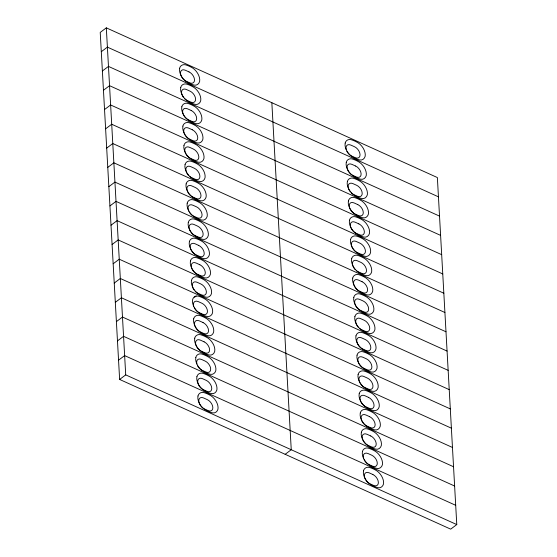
<?xml version="1.0" encoding="UTF-8"?>
<svg xmlns="http://www.w3.org/2000/svg" width="557" height="557" viewBox="0 0 557 557"><rect width="100%" height="100%" fill="white"/><g stroke="black" fill="none" stroke-linecap="round" stroke-linejoin="round"><path stroke-width="0.84" d="M106.317 27.85L100.225 32.417L119.63 379.449L450.683 529.15L456.775 524.583L437.37 177.551L106.317 27.85L125.715 374.882L119.63 379.449M101.304 51.697L107.397 47.129L438.45 196.83M102.384 70.976L108.469 66.408L439.529 216.109M103.463 90.255L109.548 85.687L440.601 235.388M104.542 109.534L110.627 104.967L441.68 254.667M105.614 128.813L111.706 124.246L442.759 273.947M106.693 148.092L112.786 143.525L443.838 293.226M107.773 167.372L113.865 162.811L444.918 312.505M108.852 186.651L114.937 182.09L445.997 331.784M109.931 205.93L116.016 201.369L447.069 351.07M111.003 225.216L117.095 220.649L448.148 370.349M112.082 244.495L118.175 239.928L449.227 389.628M113.162 263.774L119.254 259.207L450.307 408.908M114.241 283.053L120.326 278.486L451.386 428.187M115.32 302.333L121.405 297.765L452.458 447.466M116.399 321.612L122.484 317.044L453.537 466.745M117.471 340.891L123.563 336.324L454.616 486.024M194.56 297.25L196.155 296.052L198.104 296.094A29.006 17.552 53.1 0 1 203.911 298.427A10.757 6.51 53.1 0 1 212.67 310.848C213.129 314.085 210.372 317.281 207.002 316.453A29.006 17.552 53.1 0 1 199.044 312.853A10.757 6.51 53.1 0 1 192.437 301.699C192.242 299.241 193.509 296.477 196.155 296.052M118.55 360.17L124.643 355.603L455.696 505.303M285.156 454.303L291.248 449.736L271.844 102.697M125.715 374.882L456.775 524.583M194.254 307.722A6.74 4.08 53.1 0 0 198.891 312.477L202.567 314.141A6.74 4.08 53.1 0 0 207.448 311.05A6.74 4.08 53.1 0 0 201.954 303.266L198.292 301.609A6.74 4.08 53.1 0 0 193.662 306.176M361.785 385.423A6.74 4.08 53.1 0 0 364.417 387.324L368.093 388.988A6.74 4.08 53.1 0 0 372.974 385.897A6.74 4.08 53.1 0 0 367.488 378.112L363.825 376.455A6.74 4.08 53.1 0 0 359.084 378.015A6.74 4.08 53.1 0 0 361.396 384.998M359.836 328.693A6.74 4.08 53.1 0 0 361.187 329.486L364.856 331.15A6.74 4.08 53.1 0 0 369.744 328.059A6.74 4.08 53.1 0 0 364.25 320.275L360.588 318.618A6.74 4.08 53.1 0 0 355.853 320.178A6.74 4.08 53.1 0 0 358.158 327.161M358.966 363.805A6.74 4.08 53.1 0 0 363.345 368.045L367.014 369.709A6.74 4.08 53.1 0 0 371.895 366.617A6.74 4.08 53.1 0 0 366.409 358.833L362.746 357.176A6.74 4.08 53.1 0 0 358.701 363.296M195.18 291.297A6.74 4.08 53.1 0 0 197.819 293.198L201.488 294.855A6.74 4.08 53.1 0 0 206.368 291.764A6.74 4.08 53.1 0 0 200.882 283.986L197.22 282.329A6.74 4.08 53.1 0 0 192.611 283.513A6.74 4.08 53.1 0 0 194.059 289.946M358.513 345.514A6.74 4.08 53.1 0 0 362.266 348.766L365.935 350.43A6.74 4.08 53.1 0 0 370.823 347.338A6.74 4.08 53.1 0 0 365.329 339.554L361.667 337.897A6.74 4.08 53.1 0 0 357.141 338.907A6.74 4.08 53.1 0 0 358.186 345.027M197.484 365.566A6.74 4.08 53.1 0 0 202.128 370.314L205.798 371.979A6.74 4.08 53.1 0 0 210.678 368.887A6.74 4.08 53.1 0 0 205.192 361.103L201.53 359.446A6.74 4.08 53.1 0 0 196.893 364.02M364.09 459.692A6.74 4.08 53.1 0 0 368.734 464.447L372.403 466.105A6.74 4.08 53.1 0 0 377.284 463.013A6.74 4.08 53.1 0 0 371.798 455.236L368.135 453.579A6.74 4.08 53.1 0 0 363.498 458.146M200.875 406.095A6.74 4.08 53.1 0 0 204.28 408.873L207.956 410.537A6.74 4.08 53.1 0 0 212.837 407.446A6.74 4.08 53.1 0 0 207.35 399.661L203.681 398.004A6.74 4.08 53.1 0 0 199.079 399.188A6.74 4.08 53.1 0 0 200.527 405.621M199.803 386.816A6.74 4.08 53.1 0 0 203.208 389.594L206.877 391.258A6.74 4.08 53.1 0 0 211.757 388.166A6.74 4.08 53.1 0 0 206.271 380.382L202.609 378.725A6.74 4.08 53.1 0 0 198 379.909A6.74 4.08 53.1 0 0 199.448 386.342M356.598 270.855A6.74 4.08 53.1 0 0 357.956 271.649L361.625 273.306A6.74 4.08 53.1 0 0 366.506 270.215A6.74 4.08 53.1 0 0 361.02 262.438L357.357 260.78A6.74 4.08 53.1 0 0 352.567 262.535A6.74 4.08 53.1 0 0 355.317 269.748M189.749 212.823A6.74 4.08 53.1 0 0 193.502 216.081L197.178 217.738A6.74 4.08 53.1 0 0 202.059 214.647A6.74 4.08 53.1 0 0 196.565 206.863L192.903 205.213A6.74 4.08 53.1 0 0 188.865 211.326M184.402 98.498A6.74 4.08 53.1 0 0 187.034 100.399L190.71 102.063A6.74 4.08 53.1 0 0 195.591 98.972A6.74 4.08 53.1 0 0 190.097 91.188L186.435 89.531A6.74 4.08 53.1 0 0 181.833 90.714A6.74 4.08 53.1 0 0 183.281 97.148M188.67 193.544A6.74 4.08 53.1 0 0 192.423 196.802L196.099 198.459A6.74 4.08 53.1 0 0 200.98 195.368A6.74 4.08 53.1 0 0 195.493 187.584L191.831 185.927A6.74 4.08 53.1 0 0 187.298 186.936A6.74 4.08 53.1 0 0 188.35 193.056M186.867 155.459A6.74 4.08 53.1 0 0 190.271 158.237L193.94 159.901A6.74 4.08 53.1 0 0 198.828 156.809A6.74 4.08 53.1 0 0 193.335 149.025L189.672 147.368A6.74 4.08 53.1 0 0 185.063 148.552A6.74 4.08 53.1 0 0 186.511 154.985M353.472 249.585A6.74 4.08 53.1 0 0 356.877 252.37L360.546 254.027A6.74 4.08 53.1 0 0 365.427 250.935A6.74 4.08 53.1 0 0 359.94 243.158L356.278 241.501A6.74 4.08 53.1 0 0 351.669 242.685A6.74 4.08 53.1 0 0 353.117 249.118M357.476 308.306A6.74 4.08 53.1 0 0 360.107 310.207L363.784 311.871A6.74 4.08 53.1 0 0 368.664 308.78A6.74 4.08 53.1 0 0 363.171 300.996L359.509 299.339A6.74 4.08 53.1 0 0 355.47 305.459M357.079 307.882A6.74 4.08 53.1 0 1 355.735 305.967M191.949 233.453A6.74 4.08 53.1 0 0 194.581 235.36L198.257 237.017A6.74 4.08 53.1 0 0 203.138 233.926A6.74 4.08 53.1 0 0 197.644 226.142L193.982 224.492A6.74 4.08 53.1 0 0 189.248 226.051A6.74 4.08 53.1 0 0 191.552 233.028M189.993 176.729A6.74 4.08 53.1 0 0 191.35 177.516L195.02 179.18A6.74 4.08 53.1 0 0 199.9 176.089A6.74 4.08 53.1 0 0 194.414 168.305L190.752 166.647A6.74 4.08 53.1 0 0 186.706 172.767M188.322 175.19A6.74 4.08 53.1 0 1 186.971 173.276M346.844 151.219A6.74 4.08 53.1 0 0 351.488 155.967L355.157 157.631A6.74 4.08 53.1 0 0 360.038 154.54A6.74 4.08 53.1 0 0 354.551 146.756L350.889 145.099A6.74 4.08 53.1 0 0 346.252 149.673M351.007 192.625A6.74 4.08 53.1 0 0 353.639 194.532L357.316 196.189A6.74 4.08 53.1 0 0 362.196 193.098A6.74 4.08 53.1 0 0 356.703 185.314L353.041 183.664A6.74 4.08 53.1 0 0 348.438 184.847A6.74 4.08 53.1 0 0 349.887 191.274M179.66 68.226L179.5 70.342A10.757 6.51 53.1 0 0 186.108 81.496A29.006 17.552 53.1 0 0 194.066 85.096C197.436 85.924 200.2 82.728 199.733 79.491A10.757 6.51 53.1 0 0 190.974 67.07A29.006 17.552 53.1 0 0 185.168 64.737C182.717 64.215 180.148 65.705 179.66 68.226M180.74 87.505L180.579 89.621A10.757 6.51 53.1 0 0 187.187 100.775A29.006 17.552 53.1 0 0 195.145 104.375C198.515 105.203 201.272 102.008 200.812 98.77A10.757 6.51 53.1 0 0 192.054 86.349A29.006 17.552 53.1 0 0 186.247 84.016C183.796 83.494 181.227 84.984 180.74 87.505M181.819 106.784L181.659 108.9A10.757 6.51 53.1 0 0 188.259 120.054A29.006 17.552 53.1 0 0 196.224 123.654C199.594 124.483 202.351 121.287 201.892 118.049A10.757 6.51 53.1 0 0 193.126 105.628A29.006 17.552 53.1 0 0 187.326 103.296C184.875 102.773 182.306 104.263 181.819 106.784M182.891 126.063L182.738 128.18A10.757 6.51 53.1 0 0 189.338 139.334A29.006 17.552 53.1 0 0 197.303 142.933C200.666 143.762 203.43 140.566 202.971 137.328A10.757 6.51 53.1 0 0 194.205 124.907A29.006 17.552 53.1 0 0 188.405 122.575C185.947 122.053 183.385 123.543 182.891 126.063M183.97 145.342L183.817 147.459A10.757 6.51 53.1 0 0 190.417 158.613A29.006 17.552 53.1 0 0 198.383 162.212C201.745 163.041 204.51 159.845 204.043 156.608A10.757 6.51 53.1 0 0 195.284 144.186A29.006 17.552 53.1 0 0 189.477 141.854C187.027 141.332 184.458 142.829 183.97 145.342M185.049 164.621L184.889 166.738A10.757 6.51 53.1 0 0 191.497 177.892A29.006 17.552 53.1 0 0 199.455 181.491C202.825 182.32 205.589 179.124 205.122 175.887A10.757 6.51 53.1 0 0 196.363 163.473A29.006 17.552 53.1 0 0 190.557 161.133C188.106 160.618 185.537 162.108 185.049 164.621M186.129 183.901L185.968 186.017A10.757 6.51 53.1 0 0 192.576 197.171A29.006 17.552 53.1 0 0 200.534 200.771C203.904 201.599 206.661 198.403 206.201 195.166A10.757 6.51 53.1 0 0 197.443 182.752A29.006 17.552 53.1 0 0 191.636 180.412C189.185 179.897 186.616 181.387 186.129 183.901M187.208 203.18L187.048 205.296A10.757 6.51 53.1 0 0 193.648 216.45A29.006 17.552 53.1 0 0 201.613 220.057C204.983 220.878 207.74 217.683 207.281 214.445A10.757 6.51 53.1 0 0 198.515 202.031A29.006 17.552 53.1 0 0 192.715 199.691C190.264 199.176 187.695 200.666 187.208 203.18M188.28 222.459L188.127 224.575A10.757 6.51 53.1 0 0 194.727 235.729A29.006 17.552 53.1 0 0 202.692 239.336C206.062 240.158 208.819 236.969 208.36 233.724A10.757 6.51 53.1 0 0 199.594 221.31A29.006 17.552 53.1 0 0 193.794 218.971C191.336 218.455 188.774 219.945 188.28 222.459M189.359 241.738L189.206 243.862A10.757 6.51 53.1 0 0 195.806 255.015A29.006 17.552 53.1 0 0 203.771 258.615C207.134 259.444 209.898 256.248 209.432 253.003A10.757 6.51 53.1 0 0 200.673 240.589A29.006 17.552 53.1 0 0 194.873 238.25C192.416 237.735 189.846 239.225 189.359 241.738M190.438 261.017L190.285 263.141A10.757 6.51 53.1 0 0 196.886 274.295A29.006 17.552 53.1 0 0 204.851 277.894C208.214 278.723 210.978 275.527 210.511 272.289A10.757 6.51 53.1 0 0 201.752 259.868A29.006 17.552 53.1 0 0 195.946 257.529C193.495 257.014 190.926 258.504 190.438 261.017M191.517 280.296L191.357 282.42A10.757 6.51 53.1 0 0 197.965 293.574A29.006 17.552 53.1 0 0 205.923 297.173C209.293 298.002 212.057 294.806 211.59 291.569A10.757 6.51 53.1 0 0 202.832 279.148A29.006 17.552 53.1 0 0 197.025 276.808C194.574 276.293 192.005 277.783 191.517 280.296M193.669 318.862L193.516 320.978A10.757 6.51 53.1 0 0 200.116 332.132A29.006 17.552 53.1 0 0 208.081 335.732C211.451 336.56 214.208 333.365 213.749 330.127A10.757 6.51 53.1 0 0 204.983 317.706A29.006 17.552 53.1 0 0 199.183 315.373C196.725 314.851 194.163 316.341 193.669 318.862M194.748 338.141L194.595 340.257A10.757 6.51 53.1 0 0 201.195 351.411A29.006 17.552 53.1 0 0 209.16 355.011C212.523 355.839 215.287 352.644 214.828 349.406A10.757 6.51 53.1 0 0 206.062 336.985A29.006 17.552 53.1 0 0 200.262 334.653C197.805 334.13 195.242 335.62 194.748 338.141M195.827 357.42L195.674 359.537A10.757 6.51 53.1 0 0 202.275 370.69A29.006 17.552 53.1 0 0 210.24 374.29C213.603 375.119 216.367 371.923 215.9 368.685A10.757 6.51 53.1 0 0 207.141 356.264A29.006 17.552 53.1 0 0 201.335 353.932C198.884 353.41 196.315 354.9 195.827 357.42M196.906 376.699L196.746 378.816A10.757 6.51 53.1 0 0 203.354 389.97A29.006 17.552 53.1 0 0 211.312 393.569C214.682 394.398 217.446 391.202 216.979 387.964A10.757 6.51 53.1 0 0 208.221 375.543A29.006 17.552 53.1 0 0 202.414 373.211C199.963 372.689 197.394 374.179 196.906 376.699M197.986 395.978L197.826 398.095A10.757 6.51 53.1 0 0 204.433 409.249A29.006 17.552 53.1 0 0 212.391 412.848C215.761 413.677 218.518 410.481 218.059 407.244A10.757 6.51 53.1 0 0 209.3 394.822A29.006 17.552 53.1 0 0 203.493 392.49C201.042 391.975 198.473 393.465 197.986 395.978M345.187 143.072L345.034 145.189A10.757 6.51 53.1 0 0 351.634 156.343A29.006 17.552 53.1 0 0 359.599 159.943C362.962 160.771 365.726 157.575 365.26 154.338A10.757 6.51 53.1 0 0 356.501 141.924A29.006 17.552 53.1 0 0 350.694 139.584C348.243 139.069 345.674 140.559 345.187 143.072M346.266 162.352L346.106 164.468A10.757 6.51 53.1 0 0 352.713 175.622A29.006 17.552 53.1 0 0 360.671 179.222C364.041 180.05 366.805 176.854 366.339 173.617A10.757 6.51 53.1 0 0 357.58 161.203A29.006 17.552 53.1 0 0 351.773 158.863C349.323 158.348 346.753 159.838 346.266 162.352M347.345 181.631L347.185 183.747A10.757 6.51 53.1 0 0 353.792 194.901A29.006 17.552 53.1 0 0 361.751 198.508C365.12 199.329 367.878 196.134 367.418 192.896A10.757 6.51 53.1 0 0 358.659 180.482A29.006 17.552 53.1 0 0 352.853 178.143C350.402 177.627 347.833 179.117 347.345 181.631M348.417 200.91L348.264 203.027A10.757 6.51 53.1 0 0 354.865 214.18A29.006 17.552 53.1 0 0 362.83 217.787C366.2 218.609 368.957 215.42 368.497 212.175A10.757 6.51 53.1 0 0 359.731 199.761A29.006 17.552 53.1 0 0 353.932 197.422C351.474 196.906 348.912 198.396 348.417 200.91M349.497 220.189L349.343 222.313A10.757 6.51 53.1 0 0 355.944 233.467A29.006 17.552 53.1 0 0 363.909 237.066C367.272 237.895 370.036 234.699 369.576 231.454A10.757 6.51 53.1 0 0 360.811 219.04A29.006 17.552 53.1 0 0 355.011 216.701C352.553 216.186 349.984 217.676 349.497 220.189M350.576 239.468L350.423 241.592A10.757 6.51 53.1 0 0 357.023 252.746A29.006 17.552 53.1 0 0 364.988 256.345C368.351 257.174 371.115 253.978 370.649 250.741A10.757 6.51 53.1 0 0 361.89 238.319A29.006 17.552 53.1 0 0 356.083 235.98C353.632 235.465 351.063 236.955 350.576 239.468M351.655 258.747L351.495 260.871A10.757 6.51 53.1 0 0 358.102 272.025A29.006 17.552 53.1 0 0 366.06 275.624C369.43 276.453 372.194 273.257 371.728 270.02A10.757 6.51 53.1 0 0 362.969 257.599A29.006 17.552 53.1 0 0 357.162 255.259C354.712 254.744 352.142 256.234 351.655 258.747M352.734 278.034L352.574 280.15A10.757 6.51 53.1 0 0 359.181 291.304A29.006 17.552 53.1 0 0 367.14 294.904C370.509 295.732 373.267 292.536 372.807 289.299A10.757 6.51 53.1 0 0 364.048 276.878A29.006 17.552 53.1 0 0 358.242 274.545C355.791 274.023 353.222 275.513 352.734 278.034M353.813 297.313L353.653 299.429A10.757 6.51 53.1 0 0 360.254 310.583A29.006 17.552 53.1 0 0 368.219 314.183C371.589 315.011 374.346 311.816 373.886 308.578A10.757 6.51 53.1 0 0 365.12 296.157A29.006 17.552 53.1 0 0 359.321 293.824C356.87 293.302 354.301 294.792 353.813 297.313M354.886 316.592L354.732 318.708A10.757 6.51 53.1 0 0 361.333 329.862A29.006 17.552 53.1 0 0 369.298 333.462C372.661 334.291 375.425 331.095 374.965 327.857A10.757 6.51 53.1 0 0 366.2 315.436A29.006 17.552 53.1 0 0 360.4 313.104C357.942 312.581 355.38 314.071 354.886 316.592M355.965 335.871L355.812 337.988A10.757 6.51 53.1 0 0 362.412 349.142A29.006 17.552 53.1 0 0 370.377 352.741C373.74 353.57 376.504 350.374 376.038 347.136A10.757 6.51 53.1 0 0 367.279 334.715A29.006 17.552 53.1 0 0 361.472 332.383C359.021 331.861 356.452 333.351 355.965 335.871M357.044 355.15L356.891 357.267A10.757 6.51 53.1 0 0 363.491 368.421A29.006 17.552 53.1 0 0 371.449 372.02C374.819 372.849 377.583 369.653 377.117 366.415A10.757 6.51 53.1 0 0 368.358 353.994A29.006 17.552 53.1 0 0 362.551 351.662C360.101 351.14 357.531 352.63 357.044 355.15M358.123 374.429L357.963 376.546A10.757 6.51 53.1 0 0 364.57 387.7A29.006 17.552 53.1 0 0 372.529 391.299C375.898 392.128 378.656 388.932 378.196 385.695A10.757 6.51 53.1 0 0 369.437 373.274A29.006 17.552 53.1 0 0 363.63 370.941C361.18 370.426 358.611 371.916 358.123 374.429M359.202 393.708L359.042 395.825A10.757 6.51 53.1 0 0 365.643 406.979A29.006 17.552 53.1 0 0 373.608 410.579C376.978 411.407 379.735 408.211 379.275 404.974A10.757 6.51 53.1 0 0 370.509 392.56A29.006 17.552 53.1 0 0 364.71 390.22C362.259 389.705 359.69 391.195 359.202 393.708M360.275 412.988L360.121 415.104A10.757 6.51 53.1 0 0 366.722 426.258A29.006 17.552 53.1 0 0 374.687 429.858C378.057 430.686 380.814 427.491 380.354 424.253A10.757 6.51 53.1 0 0 371.589 411.839A29.006 17.552 53.1 0 0 365.789 409.499C363.331 408.984 360.769 410.474 360.275 412.988M361.354 432.267L361.201 434.383A10.757 6.51 53.1 0 0 367.801 445.537A29.006 17.552 53.1 0 0 375.766 449.144C379.129 449.965 381.893 446.77 381.427 443.532A10.757 6.51 53.1 0 0 372.668 431.118A29.006 17.552 53.1 0 0 366.868 428.779C364.41 428.263 361.841 429.753 361.354 432.267M362.433 451.546L362.28 453.663A10.757 6.51 53.1 0 0 368.88 464.823A29.006 17.552 53.1 0 0 376.845 468.423C380.208 469.252 382.972 466.056 382.506 462.811A10.757 6.51 53.1 0 0 373.747 450.397A29.006 17.552 53.1 0 0 367.94 448.058C365.489 447.543 362.92 449.033 362.433 451.546M363.512 470.825L363.352 472.949A10.757 6.51 53.1 0 0 369.959 484.103A29.006 17.552 53.1 0 0 377.918 487.702C381.287 488.531 384.052 485.335 383.585 482.097A10.757 6.51 53.1 0 0 374.826 469.676A29.006 17.552 53.1 0 0 369.019 467.337C366.569 466.822 364 468.312 363.512 470.825M189.025 71.909L185.363 70.252A6.74 4.08 53.1 0 0 180.475 73.336A6.74 4.08 53.1 0 0 185.961 81.12L189.631 82.784A6.74 4.08 53.1 0 0 194.511 79.693A6.74 4.08 53.1 0 0 189.025 71.909M355.631 166.035L351.968 164.378A6.74 4.08 53.1 0 0 347.081 167.462A6.74 4.08 53.1 0 0 352.567 175.253L356.236 176.91A6.74 4.08 53.1 0 0 361.117 173.819A6.74 4.08 53.1 0 0 355.631 166.035M191.176 110.467L187.514 108.81A6.74 4.08 53.1 0 0 182.626 111.894A6.74 4.08 53.1 0 0 188.113 119.678L191.789 121.342A6.74 4.08 53.1 0 0 196.67 118.251A6.74 4.08 53.1 0 0 191.176 110.467M192.256 129.746L188.593 128.089A6.74 4.08 53.1 0 0 183.706 131.174A6.74 4.08 53.1 0 0 189.192 138.958L192.861 140.622A6.74 4.08 53.1 0 0 197.749 137.53A6.74 4.08 53.1 0 0 192.256 129.746M357.782 204.593L354.12 202.943A6.74 4.08 53.1 0 0 349.232 206.027A6.74 4.08 53.1 0 0 354.718 213.811L358.395 215.468A6.74 4.08 53.1 0 0 363.275 212.377A6.74 4.08 53.1 0 0 357.782 204.593M358.861 223.879L355.199 222.222A6.74 4.08 53.1 0 0 350.311 225.307A6.74 4.08 53.1 0 0 355.798 233.091L359.467 234.748A6.74 4.08 53.1 0 0 364.355 231.656A6.74 4.08 53.1 0 0 358.861 223.879M362.099 281.717L358.429 280.06A6.74 4.08 53.1 0 0 353.542 283.144A6.74 4.08 53.1 0 0 359.028 290.928L362.704 292.592A6.74 4.08 53.1 0 0 367.585 289.501A6.74 4.08 53.1 0 0 362.099 281.717M198.724 245.428L195.061 243.771A6.74 4.08 53.1 0 0 190.174 246.855A6.74 4.08 53.1 0 0 195.66 254.64L199.329 256.297A6.74 4.08 53.1 0 0 204.217 253.205A6.74 4.08 53.1 0 0 198.724 245.428M199.803 264.707L196.141 263.05A6.74 4.08 53.1 0 0 191.253 266.135A6.74 4.08 53.1 0 0 196.739 273.919L200.409 275.576A6.74 4.08 53.1 0 0 205.289 272.484A6.74 4.08 53.1 0 0 199.803 264.707M203.033 322.545L199.371 320.888A6.74 4.08 53.1 0 0 194.484 323.972A6.74 4.08 53.1 0 0 199.97 331.756L203.646 333.42A6.74 4.08 53.1 0 0 208.527 330.329A6.74 4.08 53.1 0 0 203.033 322.545M368.56 397.392L364.898 395.735A6.74 4.08 53.1 0 0 360.01 398.819A6.74 4.08 53.1 0 0 365.496 406.61L369.173 408.267A6.74 4.08 53.1 0 0 374.053 405.176A6.74 4.08 53.1 0 0 368.56 397.392M204.113 341.824L200.45 340.167A6.74 4.08 53.1 0 0 195.563 343.251A6.74 4.08 53.1 0 0 201.049 351.035L204.718 352.699A6.74 4.08 53.1 0 0 209.606 349.608A6.74 4.08 53.1 0 0 204.113 341.824M369.639 416.671L365.977 415.014A6.74 4.08 53.1 0 0 361.089 418.098A6.74 4.08 53.1 0 0 366.576 425.889L370.252 427.546A6.74 4.08 53.1 0 0 375.133 424.455A6.74 4.08 53.1 0 0 369.639 416.671M370.718 435.95L367.056 434.3A6.74 4.08 53.1 0 0 362.168 437.384A6.74 4.08 53.1 0 0 367.655 445.168L371.324 446.825A6.74 4.08 53.1 0 0 376.212 443.734A6.74 4.08 53.1 0 0 370.718 435.95M372.877 474.515L369.214 472.858A6.74 4.08 53.1 0 0 364.327 475.943A6.74 4.08 53.1 0 0 369.813 483.727L373.482 485.384A6.74 4.08 53.1 0 0 378.363 482.292A6.74 4.08 53.1 0 0 372.877 474.515"/></g></svg>
